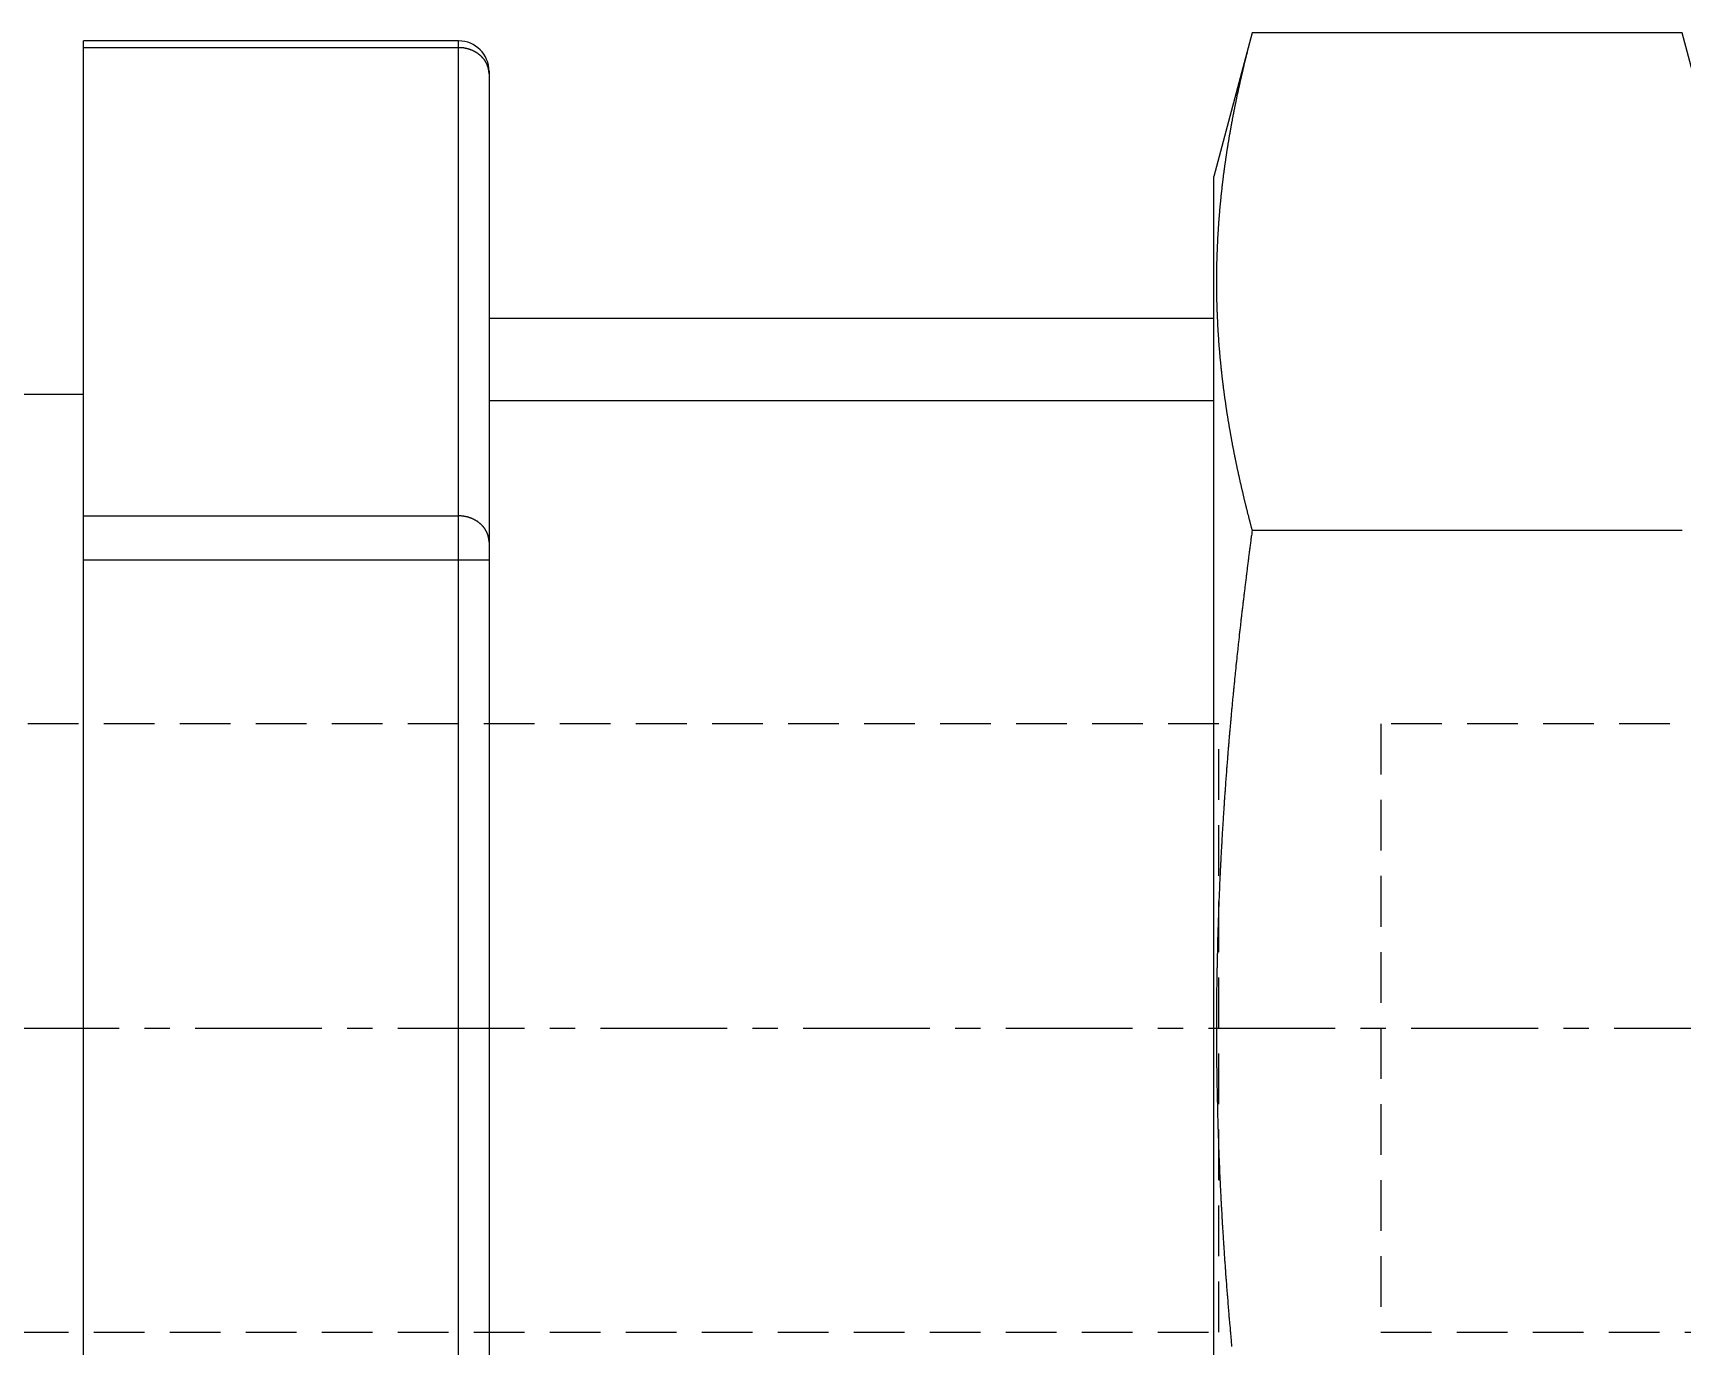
# Model space of a CAD drawing. Extents: x 8.8 to 94.1, y -12.6 to 64.2.
# Drawn here: x 32.52 to 48.79, y 15.46 to 28.41 of the extents above; entities that cross this region are included whole.
import ezdxf

# ---------------------------------------------------------------- set-up
doc = ezdxf.new("R2010")
doc.units = 0
doc.linetypes.add('CENTER', pattern=[2, 1.25, -0.25, 0.25, -0.25])
doc.linetypes.add('DASHED', pattern=[0.75, 0.5, -0.25])
doc.layers.get('0').update_dxf_attribs({"linetype": 'CONTINUOUS'})
doc.layers.add('CENTER', color=1, linetype='CENTER')
doc.layers.add('LY_1', color=7, linetype='CONTINUOUS')

msp = doc.modelspace()

# ---------------------------------------------------------------- linework, layer by layer
at = {"color": 7, "linetype": 'CONTINUOUS'}
for p, q in [((36.722, 28.332), (33.022, 28.332)), ((33.022, 8.857), (33.022, 28.332)), ((44.551, 28.41), (44.172, 26.995)), ((48.793, 28.41), (44.551, 28.41)), ((49.172, 26.995), (48.793, 28.41)), ((37.022, 28.032), (37.022, 9.157)), ((44.172, 10.195), (44.172, 26.995)), ((44.172, 25.595), (37.022, 25.595)), ((33.022, 24.845), (32.022, 24.845)), ((48.793, 23.502), (44.551, 23.502))]:
    msp.add_line(p, q, dxfattribs=at)
at = {"color": 3, "linetype": 'DASHED'}
for p, q in [((44.222, 21.595), (27.122, 21.595)), ((44.222, 15.595), (44.222, 21.595)), ((62.922, 21.595), (45.822, 21.595)), ((45.822, 21.595), (45.822, 15.595)), ((27.122, 15.595), (44.222, 15.595)), ((45.822, 15.595), (62.922, 15.595))]:
    msp.add_line(p, q, dxfattribs=at)
at = {"color": 7}
for points in [[(44.551, 28.41, 0), (44.55, 28.404, 0), (44.548, 28.397, 0), (44.546, 28.391, 0), (44.545, 28.385, 0), (44.543, 28.378, 0), (44.541, 28.372, 0), (44.54, 28.366, 0), (44.538, 28.36, 0), (44.536, 28.353, 0), (44.535, 28.347, 0), (44.533, 28.341, 0), (44.531, 28.335, 0), (44.53, 28.328, 0), (44.528, 28.322, 0), (44.526, 28.316, 0), (44.525, 28.309, 0), (44.523, 28.303, 0), (44.522, 28.297, 0), (44.52, 28.291, 0), (44.518, 28.284, 0), (44.517, 28.278, 0), (44.515, 28.272, 0), (44.514, 28.266, 0), (44.512, 28.259, 0), (44.51, 28.253, 0), (44.509, 28.247, 0), (44.507, 28.24, 0), (44.505, 28.234, 0), (44.504, 28.228, 0), (44.502, 28.222, 0), (44.501, 28.215, 0), (44.499, 28.209, 0), (44.498, 28.203, 0), (44.496, 28.196, 0), (44.494, 28.19, 0), (44.493, 28.184, 0), (44.491, 28.178, 0), (44.49, 28.171, 0), (44.488, 28.165, 0), (44.487, 28.159, 0), (44.485, 28.152, 0), (44.483, 28.146, 0), (44.482, 28.14, 0), (44.48, 28.134, 0), (44.479, 28.127, 0), (44.477, 28.121, 0), (44.476, 28.115, 0), (44.474, 28.108, 0), (44.473, 28.102, 0), (44.471, 28.096, 0), (44.47, 28.089, 0), (44.468, 28.083, 0), (44.467, 28.077, 0), (44.465, 28.07, 0), (44.464, 28.064, 0), (44.462, 28.058, 0), (44.461, 28.052, 0), (44.459, 28.045, 0), (44.458, 28.039, 0), (44.456, 28.033, 0), (44.455, 28.026, 0), (44.453, 28.02, 0), (44.452, 28.014, 0), (44.45, 28.007, 0), (44.449, 28.001, 0), (44.447, 27.995, 0), (44.446, 27.988, 0), (44.444, 27.982, 0), (44.443, 27.976, 0), (44.442, 27.97, 0), (44.44, 27.963, 0), (44.439, 27.957, 0), (44.437, 27.951, 0), (44.436, 27.944, 0), (44.434, 27.938, 0), (44.433, 27.932, 0), (44.431, 27.925, 0), (44.43, 27.919, 0), (44.429, 27.913, 0), (44.427, 27.906, 0), (44.426, 27.9, 0), (44.425, 27.894, 0), (44.423, 27.887, 0), (44.422, 27.881, 0), (44.42, 27.875, 0), (44.419, 27.868, 0), (44.417, 27.862, 0), (44.416, 27.856, 0), (44.415, 27.849, 0), (44.413, 27.843, 0), (44.412, 27.837, 0), (44.411, 27.83, 0), (44.409, 27.824, 0), (44.408, 27.818, 0), (44.407, 27.811, 0), (44.405, 27.805, 0), (44.404, 27.799, 0), (44.402, 27.792, 0), (44.401, 27.786, 0), (44.4, 27.78, 0), (44.398, 27.773, 0), (44.397, 27.767, 0), (44.396, 27.761, 0), (44.394, 27.754, 0), (44.393, 27.748, 0), (44.392, 27.741, 0), (44.39, 27.735, 0), (44.389, 27.729, 0), (44.388, 27.722, 0), (44.386, 27.716, 0), (44.385, 27.71, 0), (44.384, 27.703, 0), (44.383, 27.697, 0), (44.381, 27.691, 0), (44.38, 27.684, 0), (44.379, 27.678, 0), (44.377, 27.672, 0), (44.376, 27.665, 0), (44.375, 27.659, 0), (44.374, 27.652, 0), (44.372, 27.646, 0), (44.371, 27.64, 0), (44.37, 27.634, 0), (44.369, 27.627, 0), (44.367, 27.621, 0), (44.366, 27.614, 0), (44.365, 27.608, 0), (44.364, 27.602, 0), (44.362, 27.595, 0), (44.361, 27.589, 0), (44.36, 27.583, 0), (44.359, 27.576, 0), (44.358, 27.57, 0), (44.356, 27.564, 0), (44.355, 27.557, 0), (44.354, 27.551, 0), (44.353, 27.544, 0), (44.352, 27.538, 0), (44.35, 27.532, 0), (44.349, 27.525, 0), (44.348, 27.519, 0), (44.347, 27.512, 0), (44.346, 27.506, 0), (44.344, 27.5, 0), (44.343, 27.493, 0), (44.342, 27.487, 0), (44.341, 27.481, 0), (44.34, 27.474, 0), (44.339, 27.468, 0), (44.338, 27.461, 0), (44.337, 27.455, 0), (44.335, 27.449, 0), (44.334, 27.442, 0), (44.333, 27.436, 0), (44.332, 27.43, 0), (44.331, 27.423, 0), (44.33, 27.417, 0), (44.329, 27.41, 0), (44.328, 27.404, 0), (44.326, 27.398, 0), (44.325, 27.391, 0), (44.324, 27.385, 0), (44.323, 27.378, 0), (44.322, 27.372, 0), (44.321, 27.366, 0), (44.32, 27.359, 0), (44.319, 27.353, 0), (44.318, 27.346, 0), (44.317, 27.34, 0), (44.316, 27.334, 0), (44.315, 27.327, 0), (44.313, 27.321, 0), (44.312, 27.314, 0), (44.311, 27.308, 0), (44.31, 27.302, 0), (44.309, 27.295, 0), (44.308, 27.289, 0), (44.307, 27.282, 0), (44.306, 27.276, 0), (44.305, 27.27, 0), (44.304, 27.263, 0), (44.303, 27.257, 0), (44.302, 27.25, 0), (44.301, 27.244, 0), (44.3, 27.238, 0), (44.299, 27.231, 0), (44.298, 27.225, 0), (44.297, 27.218, 0), (44.296, 27.212, 0), (44.295, 27.206, 0), (44.294, 27.199, 0), (44.293, 27.193, 0), (44.292, 27.186, 0), (44.291, 27.18, 0), (44.291, 27.174, 0), (44.29, 27.167, 0), (44.289, 27.161, 0), (44.288, 27.154, 0), (44.287, 27.148, 0), (44.286, 27.142, 0), (44.285, 27.135, 0), (44.284, 27.129, 0), (44.283, 27.122, 0), (44.282, 27.116, 0), (44.281, 27.109, 0), (44.28, 27.103, 0), (44.279, 27.096, 0), (44.279, 27.09, 0), (44.278, 27.084, 0), (44.277, 27.077, 0), (44.276, 27.071, 0), (44.275, 27.064, 0), (44.274, 27.058, 0), (44.273, 27.052, 0), (44.272, 27.045, 0), (44.272, 27.039, 0), (44.271, 27.032, 0), (44.27, 27.026, 0), (44.269, 27.019, 0), (44.268, 27.013, 0), (44.267, 27.007, 0), (44.267, 27, 0), (44.266, 26.994, 0), (44.265, 26.987, 0), (44.264, 26.981, 0), (44.263, 26.974, 0), (44.263, 26.968, 0), (44.262, 26.962, 0), (44.261, 26.955, 0), (44.26, 26.949, 0), (44.26, 26.942, 0), (44.259, 26.936, 0), (44.258, 26.929, 0), (44.257, 26.923, 0), (44.256, 26.916, 0), (44.256, 26.91, 0), (44.255, 26.904, 0), (44.254, 26.897, 0), (44.253, 26.891, 0), (44.253, 26.884, 0), (44.252, 26.878, 0), (44.251, 26.871, 0), (44.251, 26.865, 0), (44.25, 26.858, 0), (44.249, 26.852, 0), (44.248, 26.846, 0), (44.248, 26.839, 0), (44.247, 26.833, 0), (44.246, 26.826, 0), (44.246, 26.82, 0), (44.245, 26.813, 0), (44.244, 26.807, 0), (44.243, 26.8, 0), (44.243, 26.794, 0), (44.242, 26.788, 0), (44.242, 26.781, 0), (44.241, 26.775, 0), (44.24, 26.768, 0), (44.24, 26.762, 0), (44.239, 26.755, 0), (44.238, 26.749, 0), (44.238, 26.742, 0), (44.237, 26.736, 0), (44.236, 26.73, 0), (44.236, 26.723, 0), (44.235, 26.717, 0), (44.235, 26.71, 0), (44.234, 26.704, 0), (44.233, 26.697, 0), (44.233, 26.691, 0), (44.232, 26.684, 0), (44.232, 26.678, 0), (44.231, 26.672, 0), (44.23, 26.665, 0), (44.23, 26.659, 0), (44.229, 26.652, 0), (44.229, 26.646, 0), (44.228, 26.639, 0), (44.228, 26.633, 0), (44.227, 26.626, 0), (44.227, 26.62, 0), (44.226, 26.613, 0), (44.226, 26.607, 0), (44.225, 26.6, 0), (44.225, 26.594, 0), (44.224, 26.587, 0), (44.224, 26.581, 0), (44.223, 26.575, 0), (44.222, 26.568, 0), (44.222, 26.562, 0), (44.222, 26.555, 0), (44.221, 26.549, 0), (44.221, 26.542, 0), (44.22, 26.536, 0), (44.22, 26.529, 0), (44.219, 26.523, 0), (44.219, 26.516, 0), (44.218, 26.51, 0), (44.218, 26.503, 0), (44.217, 26.497, 0), (44.217, 26.491, 0), (44.217, 26.484, 0), (44.216, 26.478, 0), (44.216, 26.471, 0), (44.215, 26.465, 0), (44.215, 26.458, 0), (44.215, 26.452, 0), (44.214, 26.445, 0), (44.214, 26.439, 0), (44.213, 26.432, 0), (44.213, 26.426, 0), (44.212, 26.419, 0), (44.212, 26.413, 0), (44.212, 26.406, 0), (44.211, 26.4, 0), (44.211, 26.393, 0), (44.211, 26.387, 0), (44.21, 26.381, 0), (44.21, 26.374, 0), (44.21, 26.367, 0), (44.209, 26.361, 0), (44.209, 26.355, 0), (44.209, 26.348, 0), (44.208, 26.342, 0), (44.208, 26.335, 0), (44.208, 26.329, 0), (44.207, 26.322, 0), (44.207, 26.316, 0), (44.207, 26.309, 0), (44.207, 26.303, 0), (44.206, 26.296, 0), (44.206, 26.29, 0), (44.206, 26.283, 0), (44.206, 26.277, 0), (44.205, 26.27, 0), (44.205, 26.264, 0), (44.205, 26.257, 0), (44.205, 26.251, 0), (44.204, 26.244, 0), (44.204, 26.238, 0), (44.204, 26.232, 0), (44.203, 26.225, 0), (44.203, 26.219, 0), (44.203, 26.212, 0), (44.203, 26.206, 0), (44.203, 26.199, 0), (44.203, 26.193, 0), (44.202, 26.186, 0), (44.202, 26.18, 0), (44.202, 26.173, 0), (44.202, 26.167, 0), (44.202, 26.16, 0), (44.201, 26.154, 0), (44.201, 26.147, 0), (44.201, 26.141, 0), (44.201, 26.134, 0), (44.201, 26.128, 0), (44.201, 26.121, 0), (44.2, 26.115, 0), (44.2, 26.108, 0), (44.2, 26.102, 0), (44.2, 26.095, 0), (44.2, 26.089, 0), (44.2, 26.082, 0), (44.2, 26.076, 0), (44.2, 26.07, 0), (44.2, 26.063, 0), (44.2, 26.056, 0), (44.2, 26.05, 0), (44.199, 26.044, 0), (44.199, 26.037, 0), (44.199, 26.031, 0), (44.199, 26.024, 0), (44.199, 26.018, 0), (44.199, 26.011, 0), (44.199, 26.005, 0), (44.199, 25.998, 0), (44.199, 25.992, 0), (44.199, 25.985, 0), (44.199, 25.979, 0), (44.199, 25.972, 0), (44.199, 25.966, 0), (44.199, 25.959, 0), (44.199, 25.953, 0), (44.199, 25.946, 0), (44.199, 25.94, 0), (44.199, 25.933, 0), (44.199, 25.927, 0), (44.199, 25.92, 0), (44.199, 25.914, 0), (44.199, 25.907, 0), (44.199, 25.901, 0), (44.199, 25.895, 0), (44.199, 25.888, 0), (44.199, 25.881, 0), (44.199, 25.875, 0), (44.199, 25.869, 0), (44.2, 25.862, 0), (44.2, 25.856, 0), (44.2, 25.849, 0), (44.2, 25.843, 0), (44.2, 25.836, 0), (44.2, 25.83, 0), (44.2, 25.823, 0), (44.2, 25.817, 0), (44.2, 25.81, 0), (44.2, 25.804, 0), (44.2, 25.797, 0), (44.201, 25.791, 0), (44.201, 25.784, 0), (44.201, 25.778, 0), (44.201, 25.771, 0), (44.201, 25.765, 0), (44.201, 25.758, 0), (44.202, 25.752, 0), (44.202, 25.745, 0), (44.202, 25.739, 0), (44.202, 25.732, 0), (44.202, 25.726, 0), (44.203, 25.72, 0), (44.203, 25.713, 0), (44.203, 25.706, 0), (44.203, 25.7, 0), (44.203, 25.694, 0), (44.203, 25.687, 0), (44.204, 25.681, 0), (44.204, 25.674, 0), (44.204, 25.668, 0), (44.204, 25.661, 0), (44.205, 25.655, 0), (44.205, 25.648, 0), (44.205, 25.642, 0), (44.205, 25.635, 0), (44.206, 25.629, 0), (44.206, 25.622, 0), (44.206, 25.616, 0), (44.206, 25.609, 0), (44.207, 25.603, 0), (44.207, 25.596, 0), (44.207, 25.59, 0), (44.208, 25.583, 0), (44.208, 25.577, 0), (44.208, 25.57, 0), (44.209, 25.564, 0), (44.209, 25.558, 0), (44.209, 25.551, 0), (44.21, 25.545, 0), (44.21, 25.538, 0), (44.21, 25.532, 0), (44.211, 25.525, 0), (44.211, 25.519, 0), (44.211, 25.512, 0), (44.212, 25.506, 0), (44.212, 25.499, 0), (44.212, 25.493, 0), (44.213, 25.486, 0), (44.213, 25.48, 0), (44.214, 25.473, 0), (44.214, 25.467, 0), (44.214, 25.46, 0), (44.215, 25.454, 0), (44.215, 25.448, 0), (44.216, 25.441, 0), (44.216, 25.435, 0), (44.217, 25.428, 0), (44.217, 25.422, 0), (44.217, 25.415, 0), (44.218, 25.409, 0), (44.218, 25.402, 0), (44.219, 25.396, 0), (44.219, 25.389, 0), (44.22, 25.383, 0), (44.22, 25.376, 0), (44.221, 25.37, 0), (44.221, 25.363, 0), (44.221, 25.357, 0), (44.222, 25.351, 0), (44.222, 25.344, 0), (44.223, 25.338, 0), (44.223, 25.331, 0), (44.224, 25.325, 0), (44.224, 25.318, 0), (44.225, 25.312, 0), (44.225, 25.305, 0), (44.226, 25.299, 0), (44.226, 25.292, 0), (44.227, 25.286, 0), (44.228, 25.279, 0), (44.228, 25.273, 0), (44.229, 25.267, 0), (44.229, 25.26, 0), (44.23, 25.254, 0), (44.23, 25.247, 0), (44.231, 25.241, 0), (44.232, 25.234, 0), (44.232, 25.228, 0), (44.233, 25.221, 0), (44.233, 25.215, 0), (44.234, 25.208, 0), (44.234, 25.202, 0), (44.235, 25.195, 0), (44.236, 25.189, 0), (44.236, 25.183, 0), (44.237, 25.176, 0), (44.238, 25.17, 0), (44.238, 25.163, 0), (44.239, 25.157, 0), (44.239, 25.15, 0), (44.24, 25.144, 0), (44.241, 25.137, 0), (44.242, 25.131, 0), (44.242, 25.125, 0), (44.243, 25.118, 0), (44.243, 25.112, 0), (44.244, 25.105, 0), (44.245, 25.099, 0), (44.245, 25.092, 0), (44.246, 25.086, 0), (44.247, 25.079, 0), (44.248, 25.073, 0), (44.248, 25.067, 0), (44.249, 25.06, 0), (44.25, 25.054, 0), (44.25, 25.047, 0), (44.251, 25.041, 0), (44.252, 25.034, 0), (44.253, 25.028, 0), (44.253, 25.021, 0), (44.254, 25.015, 0), (44.255, 25.009, 0), (44.256, 25.002, 0), (44.256, 24.996, 0), (44.257, 24.989, 0), (44.258, 24.983, 0), (44.259, 24.976, 0), (44.26, 24.97, 0), (44.26, 24.963, 0), (44.261, 24.957, 0), (44.262, 24.951, 0), (44.263, 24.944, 0), (44.263, 24.938, 0), (44.264, 24.931, 0), (44.265, 24.925, 0), (44.266, 24.918, 0), (44.267, 24.912, 0), (44.267, 24.905, 0), (44.268, 24.899, 0), (44.269, 24.893, 0), (44.27, 24.886, 0), (44.271, 24.88, 0), (44.272, 24.873, 0), (44.272, 24.867, 0), (44.273, 24.861, 0), (44.274, 24.854, 0), (44.275, 24.848, 0), (44.276, 24.841, 0), (44.277, 24.835, 0), (44.278, 24.828, 0), (44.279, 24.822, 0), (44.279, 24.816, 0), (44.28, 24.809, 0), (44.281, 24.803, 0), (44.282, 24.796, 0), (44.283, 24.79, 0), (44.284, 24.784, 0), (44.285, 24.777, 0), (44.286, 24.771, 0), (44.287, 24.764, 0), (44.288, 24.758, 0), (44.289, 24.751, 0), (44.29, 24.745, 0), (44.291, 24.739, 0), (44.291, 24.732, 0), (44.292, 24.726, 0), (44.293, 24.719, 0), (44.294, 24.713, 0), (44.295, 24.706, 0), (44.296, 24.7, 0), (44.297, 24.694, 0), (44.298, 24.687, 0), (44.299, 24.681, 0), (44.3, 24.674, 0), (44.301, 24.668, 0), (44.302, 24.662, 0), (44.303, 24.655, 0), (44.304, 24.649, 0), (44.305, 24.642, 0), (44.306, 24.636, 0), (44.307, 24.63, 0), (44.308, 24.623, 0), (44.309, 24.617, 0), (44.31, 24.61, 0), (44.311, 24.604, 0), (44.312, 24.598, 0), (44.313, 24.591, 0), (44.315, 24.585, 0), (44.316, 24.578, 0), (44.317, 24.572, 0), (44.318, 24.566, 0), (44.319, 24.559, 0), (44.32, 24.553, 0), (44.321, 24.547, 0), (44.322, 24.54, 0), (44.323, 24.534, 0), (44.324, 24.527, 0), (44.325, 24.521, 0), (44.326, 24.515, 0), (44.328, 24.508, 0), (44.329, 24.502, 0), (44.33, 24.495, 0), (44.331, 24.489, 0), (44.332, 24.483, 0), (44.333, 24.476, 0), (44.334, 24.47, 0), (44.335, 24.463, 0), (44.337, 24.457, 0), (44.338, 24.451, 0), (44.339, 24.444, 0), (44.34, 24.438, 0), (44.341, 24.431, 0), (44.342, 24.425, 0), (44.343, 24.419, 0), (44.344, 24.412, 0), (44.346, 24.406, 0), (44.347, 24.4, 0), (44.348, 24.393, 0), (44.349, 24.387, 0), (44.35, 24.381, 0), (44.352, 24.374, 0), (44.353, 24.368, 0), (44.354, 24.361, 0), (44.355, 24.355, 0), (44.356, 24.349, 0), (44.358, 24.342, 0), (44.359, 24.336, 0), (44.36, 24.33, 0), (44.361, 24.323, 0), (44.362, 24.317, 0), (44.364, 24.311, 0), (44.365, 24.304, 0), (44.366, 24.298, 0), (44.367, 24.291, 0), (44.369, 24.285, 0), (44.37, 24.279, 0), (44.371, 24.272, 0), (44.372, 24.266, 0), (44.374, 24.26, 0), (44.375, 24.253, 0), (44.376, 24.247, 0), (44.377, 24.241, 0), (44.379, 24.234, 0), (44.38, 24.228, 0), (44.381, 24.221, 0), (44.383, 24.215, 0), (44.384, 24.209, 0), (44.385, 24.202, 0), (44.386, 24.196, 0), (44.388, 24.19, 0), (44.389, 24.183, 0), (44.39, 24.177, 0), (44.392, 24.171, 0), (44.393, 24.164, 0), (44.394, 24.158, 0), (44.396, 24.152, 0), (44.397, 24.145, 0), (44.398, 24.139, 0), (44.4, 24.133, 0), (44.401, 24.126, 0), (44.402, 24.12, 0), (44.404, 24.113, 0), (44.405, 24.107, 0), (44.407, 24.101, 0), (44.408, 24.095, 0), (44.409, 24.088, 0), (44.411, 24.082, 0), (44.412, 24.076, 0), (44.413, 24.069, 0), (44.415, 24.063, 0), (44.416, 24.056, 0), (44.417, 24.05, 0), (44.419, 24.044, 0), (44.42, 24.038, 0), (44.422, 24.031, 0), (44.423, 24.025, 0), (44.425, 24.018, 0), (44.426, 24.012, 0), (44.427, 24.006, 0), (44.429, 24, 0), (44.43, 23.993, 0), (44.431, 23.987, 0), (44.433, 23.981, 0), (44.434, 23.974, 0), (44.436, 23.968, 0), (44.437, 23.962, 0), (44.439, 23.955, 0), (44.44, 23.949, 0), (44.442, 23.943, 0), (44.443, 23.936, 0), (44.444, 23.93, 0), (44.446, 23.924, 0), (44.447, 23.917, 0), (44.449, 23.911, 0), (44.45, 23.905, 0), (44.452, 23.898, 0), (44.453, 23.892, 0), (44.455, 23.886, 0), (44.456, 23.88, 0), (44.458, 23.873, 0), (44.459, 23.867, 0), (44.461, 23.861, 0), (44.462, 23.854, 0), (44.464, 23.848, 0), (44.465, 23.842, 0), (44.467, 23.835, 0), (44.468, 23.829, 0), (44.47, 23.823, 0), (44.471, 23.816, 0), (44.473, 23.81, 0), (44.474, 23.804, 0), (44.476, 23.797, 0), (44.477, 23.791, 0), (44.479, 23.785, 0), (44.48, 23.779, 0), (44.482, 23.772, 0), (44.483, 23.766, 0), (44.485, 23.76, 0), (44.487, 23.753, 0), (44.488, 23.747, 0), (44.49, 23.741, 0), (44.491, 23.735, 0), (44.493, 23.728, 0), (44.494, 23.722, 0), (44.496, 23.716, 0), (44.498, 23.709, 0), (44.499, 23.703, 0), (44.501, 23.697, 0), (44.502, 23.691, 0), (44.504, 23.684, 0), (44.505, 23.678, 0), (44.507, 23.672, 0), (44.509, 23.665, 0), (44.51, 23.659, 0), (44.512, 23.653, 0), (44.514, 23.647, 0), (44.515, 23.64, 0), (44.517, 23.634, 0), (44.518, 23.628, 0), (44.52, 23.621, 0), (44.522, 23.615, 0), (44.523, 23.609, 0), (44.525, 23.603, 0), (44.526, 23.596, 0), (44.528, 23.59, 0), (44.53, 23.584, 0), (44.531, 23.578, 0), (44.533, 23.571, 0), (44.535, 23.565, 0), (44.536, 23.559, 0), (44.538, 23.552, 0), (44.54, 23.546, 0), (44.541, 23.54, 0), (44.543, 23.534, 0), (44.545, 23.527, 0), (44.546, 23.521, 0), (44.548, 23.515, 0), (44.55, 23.509, 0), (44.551, 23.502, 0)], [(44.551, 23.502, 0), (44.55, 23.491, 0), (44.548, 23.479, 0), (44.547, 23.467, 0), (44.545, 23.455, 0), (44.543, 23.444, 0), (44.542, 23.432, 0), (44.54, 23.42, 0), (44.539, 23.408, 0), (44.537, 23.397, 0), (44.536, 23.385, 0), (44.534, 23.373, 0), (44.533, 23.361, 0), (44.531, 23.35, 0), (44.529, 23.338, 0), (44.528, 23.326, 0), (44.526, 23.314, 0), (44.525, 23.303, 0), (44.523, 23.291, 0), (44.522, 23.279, 0), (44.52, 23.267, 0), (44.519, 23.256, 0), (44.517, 23.244, 0), (44.516, 23.232, 0), (44.514, 23.22, 0), (44.513, 23.209, 0), (44.511, 23.197, 0), (44.51, 23.185, 0), (44.508, 23.173, 0), (44.507, 23.162, 0), (44.505, 23.15, 0), (44.504, 23.138, 0), (44.502, 23.126, 0), (44.501, 23.114, 0), (44.499, 23.103, 0), (44.498, 23.091, 0), (44.496, 23.079, 0), (44.495, 23.067, 0), (44.493, 23.056, 0), (44.492, 23.044, 0), (44.491, 23.032, 0), (44.489, 23.02, 0), (44.488, 23.009, 0), (44.486, 22.997, 0), (44.485, 22.985, 0), (44.483, 22.973, 0), (44.482, 22.962, 0), (44.48, 22.95, 0), (44.479, 22.938, 0), (44.478, 22.926, 0), (44.476, 22.915, 0), (44.475, 22.903, 0), (44.473, 22.891, 0), (44.472, 22.879, 0), (44.47, 22.867, 0), (44.469, 22.856, 0), (44.468, 22.844, 0), (44.466, 22.832, 0), (44.465, 22.82, 0), (44.464, 22.809, 0), (44.462, 22.797, 0), (44.461, 22.785, 0), (44.459, 22.773, 0), (44.458, 22.762, 0), (44.456, 22.75, 0), (44.455, 22.738, 0), (44.454, 22.726, 0), (44.452, 22.715, 0), (44.451, 22.703, 0), (44.45, 22.691, 0), (44.448, 22.679, 0), (44.447, 22.668, 0), (44.446, 22.656, 0), (44.444, 22.644, 0), (44.443, 22.632, 0), (44.441, 22.62, 0), (44.44, 22.609, 0), (44.439, 22.597, 0), (44.437, 22.585, 0), (44.436, 22.573, 0), (44.435, 22.561, 0), (44.433, 22.55, 0), (44.432, 22.538, 0), (44.431, 22.526, 0), (44.429, 22.514, 0), (44.428, 22.503, 0), (44.427, 22.491, 0), (44.425, 22.479, 0), (44.424, 22.467, 0), (44.423, 22.456, 0), (44.422, 22.444, 0), (44.42, 22.432, 0), (44.419, 22.42, 0), (44.418, 22.408, 0), (44.416, 22.397, 0), (44.415, 22.385, 0), (44.414, 22.373, 0), (44.413, 22.361, 0), (44.411, 22.349, 0), (44.41, 22.338, 0), (44.409, 22.326, 0), (44.407, 22.314, 0), (44.406, 22.302, 0), (44.405, 22.291, 0), (44.404, 22.279, 0), (44.402, 22.267, 0), (44.401, 22.255, 0), (44.4, 22.243, 0), (44.399, 22.232, 0), (44.397, 22.22, 0), (44.396, 22.208, 0), (44.395, 22.196, 0), (44.394, 22.184, 0), (44.392, 22.173, 0), (44.391, 22.161, 0), (44.39, 22.149, 0), (44.389, 22.137, 0), (44.388, 22.126, 0), (44.386, 22.114, 0), (44.385, 22.102, 0), (44.384, 22.09, 0), (44.383, 22.078, 0), (44.382, 22.067, 0), (44.38, 22.055, 0), (44.379, 22.043, 0), (44.378, 22.031, 0), (44.377, 22.02, 0), (44.376, 22.008, 0), (44.374, 21.996, 0), (44.373, 21.984, 0), (44.372, 21.972, 0), (44.371, 21.96, 0), (44.37, 21.949, 0), (44.369, 21.937, 0), (44.367, 21.925, 0), (44.366, 21.913, 0), (44.365, 21.901, 0), (44.364, 21.89, 0), (44.363, 21.878, 0), (44.362, 21.866, 0), (44.361, 21.854, 0), (44.359, 21.843, 0), (44.358, 21.831, 0), (44.357, 21.819, 0), (44.356, 21.807, 0), (44.355, 21.795, 0), (44.354, 21.784, 0), (44.353, 21.772, 0), (44.352, 21.76, 0), (44.351, 21.748, 0), (44.349, 21.736, 0), (44.348, 21.725, 0), (44.347, 21.713, 0), (44.346, 21.701, 0), (44.345, 21.689, 0), (44.344, 21.677, 0), (44.343, 21.666, 0), (44.342, 21.654, 0), (44.341, 21.642, 0), (44.34, 21.63, 0), (44.339, 21.618, 0), (44.338, 21.607, 0), (44.337, 21.595, 0), (44.336, 21.583, 0), (44.334, 21.571, 0), (44.333, 21.559, 0), (44.332, 21.547, 0), (44.331, 21.536, 0), (44.33, 21.524, 0), (44.329, 21.512, 0), (44.328, 21.5, 0), (44.327, 21.488, 0), (44.326, 21.477, 0), (44.325, 21.465, 0), (44.324, 21.453, 0), (44.323, 21.441, 0), (44.322, 21.43, 0), (44.321, 21.418, 0), (44.32, 21.406, 0), (44.319, 21.394, 0), (44.318, 21.382, 0), (44.317, 21.37, 0), (44.316, 21.359, 0), (44.315, 21.347, 0), (44.314, 21.335, 0), (44.313, 21.323, 0), (44.312, 21.311, 0), (44.312, 21.3, 0), (44.31, 21.288, 0), (44.309, 21.276, 0), (44.309, 21.264, 0), (44.308, 21.252, 0), (44.307, 21.241, 0), (44.306, 21.229, 0), (44.305, 21.217, 0), (44.304, 21.205, 0), (44.303, 21.193, 0), (44.302, 21.181, 0), (44.301, 21.17, 0), (44.3, 21.158, 0), (44.299, 21.146, 0), (44.298, 21.134, 0), (44.297, 21.122, 0), (44.297, 21.111, 0), (44.296, 21.099, 0), (44.295, 21.087, 0), (44.294, 21.075, 0), (44.293, 21.063, 0), (44.292, 21.052, 0), (44.291, 21.04, 0), (44.29, 21.028, 0), (44.289, 21.016, 0), (44.289, 21.004, 0), (44.288, 20.992, 0), (44.287, 20.981, 0), (44.286, 20.969, 0), (44.285, 20.957, 0), (44.284, 20.945, 0), (44.284, 20.933, 0), (44.283, 20.922, 0), (44.282, 20.91, 0), (44.281, 20.898, 0), (44.28, 20.886, 0), (44.279, 20.874, 0), (44.279, 20.862, 0), (44.278, 20.851, 0), (44.277, 20.839, 0), (44.276, 20.827, 0), (44.275, 20.815, 0), (44.275, 20.803, 0), (44.274, 20.791, 0), (44.273, 20.78, 0), (44.272, 20.768, 0), (44.271, 20.756, 0), (44.271, 20.744, 0), (44.27, 20.732, 0), (44.269, 20.721, 0), (44.268, 20.709, 0), (44.268, 20.697, 0), (44.267, 20.685, 0), (44.266, 20.673, 0), (44.265, 20.661, 0), (44.265, 20.649, 0), (44.264, 20.638, 0), (44.263, 20.626, 0), (44.262, 20.614, 0), (44.262, 20.602, 0), (44.261, 20.59, 0), (44.26, 20.578, 0), (44.26, 20.567, 0), (44.259, 20.555, 0), (44.258, 20.543, 0), (44.257, 20.531, 0), (44.257, 20.519, 0), (44.256, 20.508, 0), (44.255, 20.496, 0), (44.255, 20.484, 0), (44.254, 20.472, 0), (44.253, 20.46, 0), (44.252, 20.448, 0), (44.252, 20.437, 0), (44.251, 20.425, 0), (44.251, 20.413, 0), (44.25, 20.401, 0), (44.249, 20.389, 0), (44.248, 20.377, 0), (44.248, 20.366, 0), (44.247, 20.354, 0), (44.247, 20.342, 0), (44.246, 20.33, 0), (44.245, 20.318, 0), (44.245, 20.306, 0), (44.244, 20.295, 0), (44.243, 20.283, 0), (44.243, 20.271, 0), (44.242, 20.259, 0), (44.242, 20.247, 0), (44.241, 20.235, 0), (44.24, 20.224, 0), (44.24, 20.212, 0), (44.239, 20.2, 0), (44.239, 20.188, 0), (44.238, 20.176, 0), (44.237, 20.164, 0), (44.237, 20.153, 0), (44.236, 20.141, 0), (44.236, 20.129, 0), (44.235, 20.117, 0), (44.235, 20.105, 0), (44.234, 20.093, 0), (44.234, 20.081, 0), (44.233, 20.07, 0), (44.233, 20.058, 0), (44.232, 20.046, 0), (44.231, 20.034, 0), (44.231, 20.022, 0), (44.23, 20.011, 0), (44.23, 19.999, 0), (44.229, 19.987, 0), (44.229, 19.975, 0), (44.228, 19.963, 0), (44.228, 19.951, 0), (44.227, 19.939, 0), (44.227, 19.928, 0), (44.226, 19.916, 0), (44.226, 19.904, 0), (44.225, 19.892, 0), (44.225, 19.88, 0), (44.224, 19.868, 0), (44.224, 19.857, 0), (44.224, 19.845, 0), (44.223, 19.833, 0), (44.222, 19.821, 0), (44.222, 19.809, 0), (44.222, 19.797, 0), (44.221, 19.785, 0), (44.221, 19.774, 0), (44.22, 19.762, 0), (44.22, 19.75, 0), (44.219, 19.738, 0), (44.219, 19.726, 0), (44.219, 19.715, 0), (44.218, 19.703, 0), (44.218, 19.691, 0), (44.217, 19.679, 0), (44.217, 19.667, 0), (44.217, 19.655, 0), (44.216, 19.643, 0), (44.216, 19.632, 0), (44.215, 19.62, 0), (44.215, 19.608, 0), (44.215, 19.596, 0), (44.214, 19.584, 0), (44.214, 19.572, 0), (44.214, 19.561, 0), (44.213, 19.549, 0), (44.213, 19.537, 0), (44.212, 19.525, 0), (44.212, 19.513, 0), (44.212, 19.501, 0), (44.211, 19.489, 0), (44.211, 19.478, 0), (44.211, 19.466, 0), (44.211, 19.454, 0), (44.21, 19.442, 0), (44.21, 19.43, 0), (44.21, 19.418, 0), (44.209, 19.407, 0), (44.209, 19.395, 0), (44.209, 19.383, 0), (44.208, 19.371, 0), (44.208, 19.359, 0), (44.208, 19.347, 0), (44.208, 19.335, 0), (44.207, 19.324, 0), (44.207, 19.312, 0), (44.207, 19.3, 0), (44.206, 19.288, 0), (44.206, 19.276, 0), (44.206, 19.264, 0), (44.206, 19.253, 0), (44.206, 19.241, 0), (44.205, 19.229, 0), (44.205, 19.217, 0), (44.205, 19.205, 0), (44.205, 19.193, 0), (44.204, 19.181, 0), (44.204, 19.17, 0), (44.204, 19.158, 0), (44.204, 19.146, 0), (44.203, 19.134, 0), (44.203, 19.122, 0), (44.203, 19.11, 0), (44.203, 19.099, 0), (44.203, 19.087, 0), (44.203, 19.075, 0), (44.202, 19.063, 0), (44.202, 19.051, 0), (44.202, 19.039, 0), (44.202, 19.027, 0), (44.202, 19.015, 0), (44.202, 19.004, 0), (44.201, 18.992, 0), (44.201, 18.98, 0), (44.201, 18.968, 0), (44.201, 18.956, 0), (44.201, 18.944, 0), (44.201, 18.933, 0), (44.201, 18.921, 0), (44.2, 18.909, 0), (44.2, 18.897, 0), (44.2, 18.885, 0), (44.2, 18.873, 0), (44.2, 18.861, 0), (44.2, 18.85, 0), (44.2, 18.838, 0), (44.2, 18.826, 0), (44.2, 18.814, 0), (44.2, 18.802, 0), (44.2, 18.79, 0), (44.2, 18.779, 0), (44.199, 18.767, 0), (44.199, 18.755, 0), (44.199, 18.743, 0), (44.199, 18.731, 0), (44.199, 18.719, 0), (44.199, 18.707, 0), (44.199, 18.696, 0), (44.199, 18.684, 0), (44.199, 18.672, 0), (44.199, 18.66, 0), (44.199, 18.648, 0), (44.199, 18.636, 0), (44.199, 18.625, 0), (44.199, 18.613, 0), (44.199, 18.601, 0), (44.199, 18.589, 0), (44.199, 18.577, 0), (44.199, 18.565, 0), (44.199, 18.553, 0), (44.199, 18.541, 0), (44.199, 18.53, 0), (44.199, 18.518, 0), (44.199, 18.506, 0), (44.199, 18.494, 0), (44.199, 18.482, 0), (44.199, 18.47, 0), (44.199, 18.459, 0), (44.199, 18.447, 0), (44.199, 18.435, 0), (44.2, 18.423, 0), (44.2, 18.411, 0), (44.2, 18.399, 0), (44.2, 18.387, 0), (44.2, 18.376, 0), (44.2, 18.364, 0), (44.2, 18.352, 0), (44.2, 18.34, 0), (44.2, 18.328, 0), (44.2, 18.316, 0), (44.2, 18.305, 0), (44.2, 18.293, 0), (44.201, 18.281, 0), (44.201, 18.269, 0), (44.201, 18.257, 0), (44.201, 18.245, 0), (44.201, 18.233, 0), (44.201, 18.222, 0), (44.201, 18.21, 0), (44.202, 18.198, 0), (44.202, 18.186, 0), (44.202, 18.174, 0), (44.202, 18.162, 0), (44.202, 18.151, 0), (44.202, 18.139, 0), (44.203, 18.127, 0), (44.203, 18.115, 0), (44.203, 18.103, 0), (44.203, 18.091, 0), (44.203, 18.079, 0), (44.203, 18.067, 0), (44.204, 18.056, 0), (44.204, 18.044, 0), (44.204, 18.032, 0), (44.204, 18.02, 0), (44.204, 18.008, 0), (44.205, 17.996, 0), (44.205, 17.985, 0), (44.205, 17.973, 0), (44.205, 17.961, 0), (44.206, 17.949, 0), (44.206, 17.937, 0), (44.206, 17.925, 0), (44.206, 17.913, 0), (44.207, 17.902, 0), (44.207, 17.89, 0), (44.207, 17.878, 0), (44.207, 17.866, 0), (44.208, 17.854, 0), (44.208, 17.842, 0), (44.208, 17.831, 0), (44.209, 17.819, 0), (44.209, 17.807, 0), (44.209, 17.795, 0), (44.209, 17.783, 0), (44.21, 17.771, 0), (44.21, 17.759, 0), (44.21, 17.748, 0), (44.211, 17.736, 0), (44.211, 17.724, 0), (44.211, 17.712, 0), (44.212, 17.7, 0), (44.212, 17.688, 0), (44.212, 17.677, 0), (44.213, 17.665, 0), (44.213, 17.653, 0), (44.213, 17.641, 0), (44.214, 17.629, 0), (44.214, 17.617, 0), (44.214, 17.605, 0), (44.215, 17.594, 0), (44.215, 17.582, 0), (44.215, 17.57, 0), (44.216, 17.558, 0), (44.216, 17.546, 0), (44.217, 17.534, 0), (44.217, 17.523, 0), (44.217, 17.511, 0), (44.218, 17.499, 0), (44.218, 17.487, 0), (44.219, 17.475, 0), (44.219, 17.463, 0), (44.219, 17.451, 0), (44.22, 17.44, 0), (44.22, 17.428, 0), (44.221, 17.416, 0), (44.221, 17.404, 0), (44.222, 17.392, 0), (44.222, 17.381, 0), (44.222, 17.369, 0), (44.223, 17.357, 0), (44.223, 17.345, 0), (44.224, 17.333, 0), (44.224, 17.321, 0), (44.225, 17.309, 0), (44.225, 17.298, 0), (44.226, 17.286, 0), (44.226, 17.274, 0), (44.227, 17.262, 0), (44.227, 17.25, 0), (44.228, 17.238, 0), (44.228, 17.227, 0), (44.229, 17.215, 0), (44.229, 17.203, 0), (44.23, 17.191, 0), (44.23, 17.179, 0), (44.231, 17.167, 0), (44.231, 17.155, 0), (44.232, 17.144, 0), (44.232, 17.132, 0), (44.233, 17.12, 0), (44.233, 17.108, 0), (44.234, 17.096, 0), (44.235, 17.084, 0), (44.235, 17.073, 0), (44.236, 17.061, 0), (44.236, 17.049, 0), (44.237, 17.037, 0), (44.237, 17.025, 0), (44.238, 17.014, 0), (44.239, 17.002, 0), (44.239, 16.99, 0), (44.24, 16.978, 0), (44.24, 16.966, 0), (44.241, 16.954, 0), (44.242, 16.942, 0), (44.242, 16.931, 0), (44.243, 16.919, 0), (44.243, 16.907, 0), (44.244, 16.895, 0), (44.245, 16.883, 0), (44.245, 16.871, 0), (44.246, 16.86, 0), (44.246, 16.848, 0), (44.247, 16.836, 0), (44.248, 16.824, 0), (44.248, 16.812, 0), (44.249, 16.8, 0), (44.25, 16.789, 0), (44.251, 16.777, 0), (44.251, 16.765, 0), (44.252, 16.753, 0), (44.252, 16.741, 0), (44.253, 16.73, 0), (44.254, 16.718, 0), (44.255, 16.706, 0), (44.255, 16.694, 0), (44.256, 16.682, 0), (44.257, 16.67, 0), (44.257, 16.659, 0), (44.258, 16.647, 0), (44.259, 16.635, 0), (44.259, 16.623, 0), (44.26, 16.611, 0), (44.261, 16.599, 0), (44.262, 16.587, 0), (44.262, 16.576, 0), (44.263, 16.564, 0), (44.264, 16.552, 0), (44.264, 16.54, 0), (44.265, 16.528, 0), (44.266, 16.517, 0), (44.267, 16.505, 0), (44.268, 16.493, 0), (44.268, 16.481, 0), (44.269, 16.469, 0), (44.27, 16.457, 0), (44.271, 16.446, 0), (44.271, 16.434, 0), (44.272, 16.422, 0), (44.273, 16.41, 0), (44.274, 16.398, 0), (44.275, 16.387, 0), (44.275, 16.375, 0), (44.276, 16.363, 0), (44.277, 16.351, 0), (44.278, 16.339, 0), (44.279, 16.327, 0), (44.279, 16.316, 0), (44.28, 16.304, 0), (44.281, 16.292, 0), (44.282, 16.28, 0), (44.283, 16.268, 0), (44.284, 16.256, 0), (44.284, 16.245, 0), (44.285, 16.233, 0), (44.286, 16.221, 0), (44.287, 16.209, 0), (44.288, 16.197, 0), (44.289, 16.186, 0), (44.29, 16.174, 0), (44.29, 16.162, 0), (44.291, 16.15, 0), (44.292, 16.138, 0), (44.293, 16.126, 0), (44.294, 16.115, 0), (44.295, 16.103, 0), (44.296, 16.091, 0), (44.297, 16.079, 0), (44.297, 16.067, 0), (44.298, 16.055, 0), (44.299, 16.044, 0), (44.3, 16.032, 0), (44.301, 16.02, 0), (44.302, 16.008, 0), (44.303, 15.996, 0), (44.304, 15.985, 0), (44.305, 15.973, 0), (44.306, 15.961, 0), (44.307, 15.949, 0), (44.308, 15.937, 0), (44.309, 15.926, 0), (44.31, 15.914, 0), (44.31, 15.902, 0), (44.312, 15.89, 0), (44.312, 15.878, 0), (44.313, 15.867, 0), (44.314, 15.855, 0), (44.315, 15.843, 0), (44.316, 15.831, 0), (44.317, 15.819, 0), (44.318, 15.807, 0), (44.319, 15.796, 0), (44.32, 15.784, 0), (44.321, 15.772, 0), (44.322, 15.76, 0), (44.323, 15.748, 0), (44.324, 15.737, 0), (44.325, 15.725, 0), (44.326, 15.713, 0), (44.327, 15.701, 0), (44.328, 15.689, 0), (44.329, 15.678, 0), (44.33, 15.666, 0), (44.331, 15.654, 0), (44.333, 15.642, 0), (44.333, 15.63, 0), (44.334, 15.618, 0), (44.336, 15.607, 0), (44.337, 15.595, 0), (44.338, 15.583, 0), (44.339, 15.571, 0), (44.34, 15.559, 0), (44.341, 15.548, 0), (44.342, 15.536, 0), (44.343, 15.524, 0), (44.344, 15.512, 0), (44.345, 15.501, 0), (44.346, 15.489, 0), (44.347, 15.477, 0), (44.348, 15.465, 0), (44.349, 15.453, 0)]]:
    msp.add_polyline3d(points, dxfattribs=at)
at = {"color": 7, "linetype": 'CONTINUOUS'}
msp.add_arc((36.722, 28.032), 0.3, 0, 90, dxfattribs=at)
at = {"layer": 'CENTER', "color": 1, "linetype": 'CENTER'}
msp.add_line((26.122, 18.595), (63.922, 18.595), dxfattribs=at)
at = {"layer": 'LY_1', "color": 3, "linetype": 'CONTINUOUS'}
for p, q in [((36.722, 8.857), (36.722, 28.332)), ((36.722, 28.265), (33.022, 28.265)), ((44.172, 24.783), (37.022, 24.783)), ((33.022, 23.647), (36.722, 23.647)), ((33.022, 23.214), (37.022, 23.214))]:
    msp.add_line(p, q, dxfattribs=at)
for points in [[(37.022, 28.006, 0), (37.022, 28.009, 0), (37.022, 28.012, 0), (37.022, 28.015, 0), (37.022, 28.018, 0), (37.022, 28.022, 0), (37.021, 28.025, 0), (37.021, 28.028, 0), (37.021, 28.031, 0), (37.02, 28.034, 0), (37.02, 28.038, 0), (37.019, 28.041, 0), (37.019, 28.044, 0), (37.018, 28.047, 0), (37.018, 28.05, 0), (37.017, 28.053, 0), (37.016, 28.056, 0), (37.016, 28.059, 0), (37.015, 28.063, 0), (37.014, 28.066, 0), (37.013, 28.069, 0), (37.012, 28.072, 0), (37.011, 28.075, 0), (37.01, 28.078, 0), (37.009, 28.081, 0), (37.008, 28.084, 0), (37.007, 28.087, 0), (37.006, 28.09, 0), (37.005, 28.093, 0), (37.003, 28.096, 0), (37.002, 28.099, 0), (37.001, 28.102, 0), (36.999, 28.105, 0), (36.998, 28.108, 0), (36.996, 28.111, 0), (36.995, 28.114, 0), (36.993, 28.117, 0), (36.992, 28.12, 0), (36.99, 28.122, 0), (36.988, 28.125, 0), (36.987, 28.128, 0), (36.985, 28.131, 0), (36.983, 28.134, 0), (36.981, 28.137, 0), (36.98, 28.139, 0), (36.977, 28.142, 0), (36.976, 28.145, 0), (36.974, 28.147, 0), (36.972, 28.15, 0), (36.969, 28.153, 0), (36.967, 28.155, 0), (36.965, 28.158, 0), (36.963, 28.16, 0), (36.961, 28.163, 0), (36.959, 28.166, 0), (36.956, 28.168, 0), (36.954, 28.171, 0), (36.952, 28.173, 0), (36.949, 28.175, 0), (36.947, 28.178, 0), (36.944, 28.18, 0), (36.942, 28.183, 0), (36.939, 28.185, 0), (36.937, 28.187, 0), (36.934, 28.189, 0), (36.932, 28.192, 0), (36.929, 28.194, 0), (36.926, 28.196, 0), (36.924, 28.198, 0), (36.921, 28.2, 0), (36.918, 28.202, 0), (36.915, 28.204, 0), (36.913, 28.206, 0), (36.91, 28.209, 0), (36.907, 28.21, 0), (36.904, 28.212, 0), (36.901, 28.214, 0), (36.898, 28.216, 0), (36.895, 28.218, 0), (36.892, 28.22, 0), (36.889, 28.222, 0), (36.886, 28.223, 0), (36.883, 28.225, 0), (36.88, 28.227, 0), (36.876, 28.229, 0), (36.873, 28.23, 0), (36.87, 28.232, 0), (36.867, 28.233, 0), (36.864, 28.235, 0), (36.86, 28.236, 0), (36.857, 28.238, 0), (36.854, 28.239, 0), (36.85, 28.241, 0), (36.847, 28.242, 0), (36.844, 28.243, 0), (36.84, 28.244, 0), (36.837, 28.246, 0), (36.834, 28.247, 0), (36.83, 28.248, 0), (36.827, 28.249, 0), (36.823, 28.25, 0), (36.82, 28.251, 0), (36.816, 28.252, 0), (36.813, 28.253, 0), (36.809, 28.254, 0), (36.806, 28.255, 0), (36.802, 28.256, 0), (36.799, 28.257, 0), (36.795, 28.258, 0), (36.791, 28.258, 0), (36.788, 28.259, 0), (36.784, 28.26, 0), (36.781, 28.261, 0), (36.777, 28.261, 0), (36.773, 28.262, 0), (36.77, 28.262, 0), (36.766, 28.263, 0), (36.763, 28.263, 0), (36.759, 28.264, 0), (36.755, 28.264, 0), (36.752, 28.264, 0), (36.748, 28.265, 0), (36.744, 28.265, 0), (36.74, 28.265, 0), (36.737, 28.265, 0), (36.733, 28.265, 0), (36.73, 28.265, 0), (36.726, 28.265, 0), (36.722, 28.265, 0)], [(37.022, 23.387, 0), (37.022, 23.39, 0), (37.022, 23.393, 0), (37.022, 23.396, 0), (37.022, 23.4, 0), (37.022, 23.403, 0), (37.021, 23.406, 0), (37.021, 23.409, 0), (37.021, 23.412, 0), (37.02, 23.416, 0), (37.02, 23.419, 0), (37.019, 23.422, 0), (37.019, 23.425, 0), (37.018, 23.428, 0), (37.018, 23.431, 0), (37.017, 23.434, 0), (37.016, 23.438, 0), (37.016, 23.441, 0), (37.015, 23.444, 0), (37.014, 23.447, 0), (37.013, 23.45, 0), (37.012, 23.453, 0), (37.011, 23.456, 0), (37.01, 23.459, 0), (37.009, 23.462, 0), (37.008, 23.465, 0), (37.007, 23.468, 0), (37.006, 23.471, 0), (37.005, 23.474, 0), (37.003, 23.477, 0), (37.002, 23.48, 0), (37.001, 23.483, 0), (36.999, 23.486, 0), (36.998, 23.489, 0), (36.996, 23.492, 0), (36.995, 23.495, 0), (36.993, 23.498, 0), (36.992, 23.501, 0), (36.99, 23.504, 0), (36.988, 23.506, 0), (36.987, 23.509, 0), (36.985, 23.512, 0), (36.983, 23.515, 0), (36.981, 23.518, 0), (36.98, 23.52, 0), (36.977, 23.523, 0), (36.976, 23.526, 0), (36.974, 23.529, 0), (36.972, 23.531, 0), (36.969, 23.534, 0), (36.967, 23.537, 0), (36.965, 23.539, 0), (36.963, 23.542, 0), (36.961, 23.544, 0), (36.959, 23.547, 0), (36.956, 23.549, 0), (36.954, 23.552, 0), (36.952, 23.554, 0), (36.949, 23.557, 0), (36.947, 23.559, 0), (36.944, 23.561, 0), (36.942, 23.564, 0), (36.939, 23.566, 0), (36.937, 23.568, 0), (36.934, 23.571, 0), (36.932, 23.573, 0), (36.929, 23.575, 0), (36.926, 23.577, 0), (36.924, 23.579, 0), (36.921, 23.581, 0), (36.918, 23.584, 0), (36.915, 23.586, 0), (36.913, 23.588, 0), (36.91, 23.59, 0), (36.907, 23.592, 0), (36.904, 23.594, 0), (36.901, 23.596, 0), (36.898, 23.597, 0), (36.895, 23.599, 0), (36.892, 23.601, 0), (36.889, 23.603, 0), (36.886, 23.605, 0), (36.883, 23.606, 0), (36.88, 23.608, 0), (36.876, 23.61, 0), (36.873, 23.611, 0), (36.87, 23.613, 0), (36.867, 23.614, 0), (36.864, 23.616, 0), (36.86, 23.617, 0), (36.857, 23.619, 0), (36.854, 23.62, 0), (36.85, 23.622, 0), (36.847, 23.623, 0), (36.844, 23.624, 0), (36.84, 23.626, 0), (36.837, 23.627, 0), (36.834, 23.628, 0), (36.83, 23.629, 0), (36.827, 23.63, 0), (36.823, 23.631, 0), (36.82, 23.633, 0), (36.816, 23.634, 0), (36.813, 23.634, 0), (36.809, 23.636, 0), (36.806, 23.636, 0), (36.802, 23.637, 0), (36.799, 23.638, 0), (36.795, 23.639, 0), (36.791, 23.64, 0), (36.788, 23.64, 0), (36.784, 23.641, 0), (36.781, 23.642, 0), (36.777, 23.642, 0), (36.773, 23.643, 0), (36.77, 23.643, 0), (36.766, 23.644, 0), (36.763, 23.644, 0), (36.759, 23.645, 0), (36.755, 23.645, 0), (36.752, 23.645, 0), (36.748, 23.646, 0), (36.744, 23.646, 0), (36.74, 23.646, 0), (36.737, 23.646, 0), (36.733, 23.646, 0), (36.73, 23.647, 0), (36.726, 23.647, 0), (36.722, 23.647, 0)]]:
    msp.add_polyline3d(points, dxfattribs=at)

doc.saveas('drawing.dxf')
